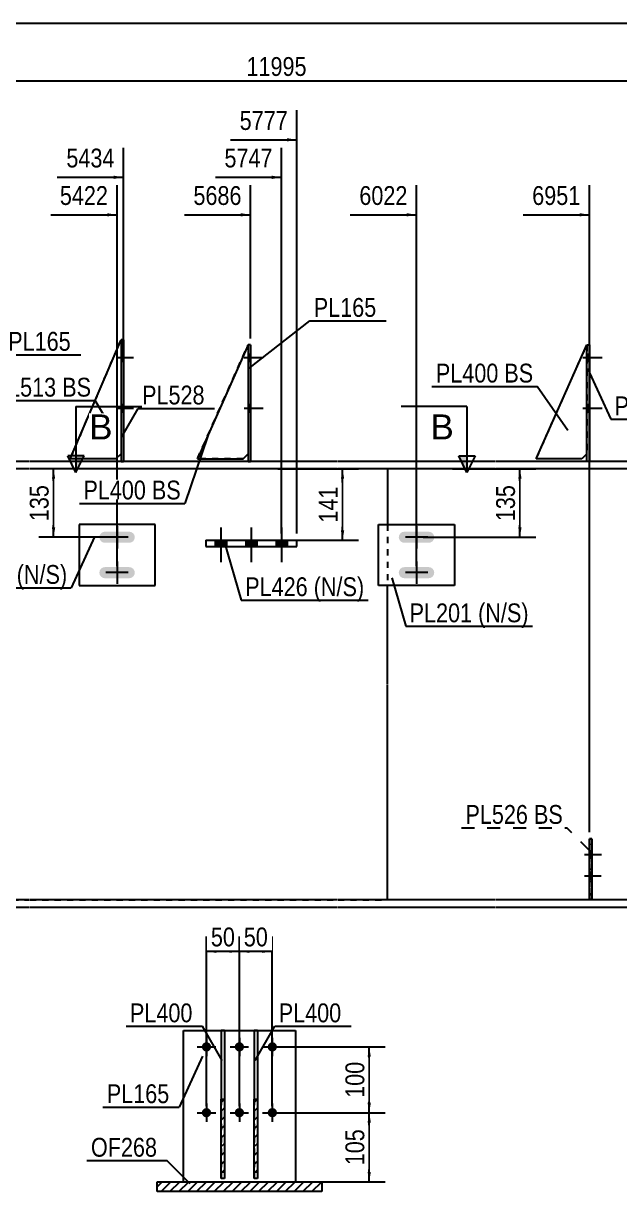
# Model space of a CAD drawing. Header units: millimetres. Extents: x 2 to 405, y 5 to 282.
# Drawn here: x 160.1 to 250.7, y 104.4 to 282 of the extents above; entities that cross this region are included whole.
import ezdxf

# ---------------------------------------------------------------- set-up
doc = ezdxf.new("R2010")
doc.units = ezdxf.units.MM
doc.linetypes.add('DXK_LINE_DOT1', pattern=[1.8814, 0.9407, -0.9407])
doc.linetypes.add('DXK_LINE_DOT2', pattern=[3.9198, 1.9599, -1.9599])
doc.styles.add('Arial', font='ARIAL.TTF', dxfattribs={"height": 0.2})
doc.styles.add('Arial Narrow', font='ARIALN.TTF', dxfattribs={"height": 0.2})

# ---------------------------------------------------------------- blocks, each defined once
blk = doc.blocks.new('Unknown-623473111-1210')
at = {"color": 5, "linetype": 'Continuous'}
blk.add_line((405, 282), (5, 282), dxfattribs=at)
blk = doc.blocks.new('Part-623473111-1512 - 1483')
at = {"color": 2, "linetype": 'Continuous'}
for p, q in [((139.51, 215.43), (120.18, 215.43)), ((120.18, 214.28), (120.18, 215.43)), ((161, 215.43), (139.61, 215.43)), ((207.81, 215.43), (161.1, 215.43)), ((231.76, 215.43), (207.91, 215.43)), ((253.25, 215.43), (231.86, 215.43)), ((274.54, 215.43), (253.35, 215.43)), ((280.8, 215.43), (274.64, 215.43)), ((280.8, 215.43), (280.8, 214.28)), ((139.51, 214.28), (120.18, 214.28)), ((161, 214.28), (139.61, 214.28)), ((207.81, 214.28), (161.1, 214.28)), ((231.76, 214.28), (207.91, 214.28)), ((253.25, 214.28), (231.86, 214.28)), ((274.54, 214.28), (253.35, 214.28)), ((280.8, 214.28), (274.64, 214.28))]:
    blk.add_line(p, q, dxfattribs=at)
blk = doc.blocks.new('Bolt-623473111-6628 - 1483')
at = {"linetype": 'Continuous'}
for points in [[(246.48, 155.15), (246.48, 156.22), (246.1, 156.22), (246.1, 155.15)], [(246.48, 151.91), (246.48, 152.99), (246.1, 152.99), (246.1, 151.91)]]:
    blk.add_hatch(color=3, dxfattribs=at).paths.add_polyline_path(points)
at = {"color": 3, "linetype": 'Continuous'}
for p, q in [((245.37, 155.68), (247.91, 155.68)), ((246.1, 156.22), (246.48, 156.22)), ((246.1, 155.15), (246.48, 155.15)), ((246.1, 152.99), (246.48, 152.99)), ((245.37, 152.45), (247.9, 152.45)), ((246.1, 151.91), (246.48, 151.91))]:
    blk.add_line(p, q, dxfattribs=at)
blk = doc.blocks.new('Bolt-623473111-9208 - 1483')
at = {"linetype": 'Continuous'}
for points in [[(217.39, 204.49), (217.21, 204.22), (217.14, 203.89), (217.21, 203.57), (217.39, 203.29), (217.66, 203.11), (217.99, 203.05), (221.68, 203.05), (222, 203.11), (222.28, 203.29), (222.46, 203.57), (222.53, 203.89), (222.46, 204.22), (222.28, 204.49), (222, 204.67), (221.68, 204.74), (217.99, 204.74), (217.66, 204.67)], [(217.39, 199.11), (217.21, 198.83), (217.14, 198.51), (217.21, 198.18), (217.39, 197.91), (217.66, 197.73), (217.99, 197.66), (221.68, 197.66), (222, 197.73), (222.28, 197.91), (222.46, 198.18), (222.53, 198.51), (222.46, 198.83), (222.28, 199.11), (222, 199.29), (221.68, 199.35), (217.99, 199.35), (217.66, 199.29)]]:
    blk.add_hatch(color=3, dxfattribs=at).paths.add_polyline_path(points)
at = {"color": 3, "linetype": 'Continuous'}
for p, q in [((219.83, 205.58), (219.83, 202.2)), ((221.53, 203.89), (218.14, 203.89)), ((219.83, 200.2), (219.83, 196.82)), ((221.53, 198.51), (218.14, 198.51))]:
    blk.add_line(p, q, dxfattribs=at)
blk = doc.blocks.new('Part-623473111-1556 - 1483')
at = {"color": 7, "linetype": 'DXK_LINE_DOT1'}
for p, q in [((68.85, 214.28), (51.16, 214.28)), ((51.16, 214.28), (51.16, 181.59)), ((90.14, 214.28), (68.95, 214.28)), ((111.62, 214.28), (90.24, 214.28)), ((139.51, 214.28), (111.72, 214.28)), ((161, 214.28), (139.61, 214.28)), ((207.81, 214.28), (161.1, 214.28)), ((215.45, 214.28), (207.91, 214.28)), ((215.45, 205.82), (215.45, 196.58)), ((51.16, 181.49), (51.16, 148.79)), ((51.16, 148.79), (68.85, 148.79)), ((68.95, 148.79), (90.14, 148.79)), ((90.24, 148.79), (111.62, 148.79)), ((111.72, 148.79), (139.51, 148.79)), ((139.61, 148.79), (161, 148.79)), ((161.1, 148.79), (207.81, 148.79)), ((207.91, 148.79), (215.45, 148.79))]:
    blk.add_line(p, q, dxfattribs=at)
at = {"color": 2, "linetype": 'Continuous'}
for p, q in [((215.45, 214.28), (215.45, 205.82)), ((215.45, 181.59), (215.45, 196.58)), ((215.45, 148.79), (215.45, 181.49))]:
    blk.add_line(p, q, dxfattribs=at)
blk = doc.blocks.new('Bolt-623473111-1613 - 1483')
at = {"linetype": 'Continuous'}
for points in [[(194.64, 230.66), (194.64, 231.74), (194.26, 231.74), (194.26, 230.66)], [(194.64, 230.66), (194.64, 231.74), (194.26, 231.74), (194.26, 230.66)], [(194.64, 230.66), (194.64, 231.74), (194.26, 231.74), (194.26, 230.66)], [(194.64, 222.97), (194.64, 224.05), (194.26, 224.05), (194.25, 222.97)], [(194.64, 222.97), (194.64, 224.05), (194.26, 224.05), (194.25, 222.97)], [(194.64, 222.97), (194.64, 224.05), (194.26, 224.05), (194.25, 222.97)]]:
    blk.add_hatch(color=3, dxfattribs=at).paths.add_polyline_path(points)
at = {"color": 3, "linetype": 'Continuous'}
for p, q in [((193.64, 231.2), (196.56, 231.2)), ((193.64, 231.2), (196.56, 231.2)), ((193.64, 231.2), (196.56, 231.2)), ((194.26, 231.74), (194.64, 231.74)), ((194.26, 231.74), (194.64, 231.74)), ((194.26, 231.74), (194.64, 231.74)), ((194.26, 230.66), (194.64, 230.66)), ((194.26, 230.66), (194.64, 230.66)), ((194.26, 230.66), (194.64, 230.66)), ((194.26, 224.05), (194.64, 224.05)), ((194.26, 224.05), (194.64, 224.05)), ((194.26, 224.05), (194.64, 224.05)), ((193.64, 223.51), (196.56, 223.51)), ((193.64, 223.51), (196.56, 223.51)), ((193.64, 223.51), (196.56, 223.51)), ((194.25, 222.97), (194.64, 222.97)), ((194.25, 222.97), (194.64, 222.97)), ((194.25, 222.97), (194.64, 222.97))]:
    blk.add_line(p, q, dxfattribs=at)
blk = doc.blocks.new('Bolt-623473111-1622 - 1483')
at = {"linetype": 'Continuous'}
for points in [[(246.09, 230.66), (246.09, 231.74), (245.71, 231.74), (245.71, 230.66)], [(246.09, 230.66), (246.09, 231.74), (245.71, 231.74), (245.71, 230.66)], [(246.09, 230.66), (246.09, 231.74), (245.71, 231.74), (245.71, 230.66)], [(246.09, 222.97), (246.09, 224.05), (245.71, 224.05), (245.71, 222.97)], [(246.09, 222.97), (246.09, 224.05), (245.71, 224.05), (245.71, 222.97)], [(246.09, 222.97), (246.09, 224.05), (245.71, 224.05), (245.71, 222.97)]]:
    blk.add_hatch(color=3, dxfattribs=at).paths.add_polyline_path(points)
at = {"color": 3, "linetype": 'Continuous'}
for p, q in [((245.09, 231.2), (248.01, 231.2)), ((245.09, 231.2), (248.01, 231.2)), ((245.09, 231.2), (248.01, 231.2)), ((245.71, 231.74), (246.09, 231.74)), ((245.71, 231.74), (246.09, 231.74)), ((245.71, 231.74), (246.09, 231.74)), ((245.71, 230.66), (246.09, 230.66)), ((245.71, 230.66), (246.09, 230.66)), ((245.71, 230.66), (246.09, 230.66)), ((245.71, 224.05), (246.09, 224.05)), ((245.71, 224.05), (246.09, 224.05)), ((245.71, 224.05), (246.09, 224.05)), ((245.09, 223.51), (248.01, 223.51)), ((245.09, 223.51), (248.01, 223.51)), ((245.09, 223.51), (248.01, 223.51)), ((245.71, 222.97), (246.09, 222.97)), ((245.71, 222.97), (246.09, 222.97)), ((245.71, 222.97), (246.09, 222.97))]:
    blk.add_line(p, q, dxfattribs=at)
blk = doc.blocks.new('Part-623473111-1763 - 1483')
at = {"color": 2, "linetype": 'Continuous'}
for p, q in [((246.1, 148.83), (246.1, 158.06)), ((246.1, 158.06), (246.48, 158.06)), ((246.48, 158.06), (246.48, 148.83)), ((246.48, 148.83), (246.1, 148.83))]:
    blk.add_line(p, q, dxfattribs=at)
at = {"color": 7, "linetype": 'DXK_LINE_DOT1'}
blk.add_line((246.1, 149.6), (246.48, 149.6), dxfattribs=at)
blk = doc.blocks.new('Part-623473111-1635 - 1483')
at = {"color": 2, "linetype": 'Continuous'}
for p, q in [((215.45, 214.28), (215.45, 205.82)), ((215.45, 181.59), (215.45, 196.58)), ((215.45, 148.79), (215.45, 181.49))]:
    blk.add_line(p, q, dxfattribs=at)
at = {"color": 7, "linetype": 'DXK_LINE_DOT1'}
for p, q in [((231.76, 214.28), (215.45, 214.28)), ((215.45, 214.28), (215.45, 205.82)), ((253.25, 214.28), (231.86, 214.28)), ((274.54, 214.28), (253.35, 214.28)), ((286.95, 214.28), (274.64, 214.28)), ((308.45, 214.28), (287.05, 214.28)), ((329.74, 214.28), (308.55, 214.28)), ((345.99, 214.28), (329.84, 214.28)), ((345.99, 214.28), (345.99, 181.59)), ((345.99, 181.49), (345.99, 148.79)), ((231.76, 148.79), (215.45, 148.79)), ((253.25, 148.79), (231.86, 148.79)), ((274.54, 148.79), (253.35, 148.79)), ((286.95, 148.79), (274.64, 148.79)), ((308.45, 148.79), (287.05, 148.79)), ((329.74, 148.79), (308.55, 148.79)), ((345.99, 148.79), (329.84, 148.79))]:
    blk.add_line(p, q, dxfattribs=at)
blk = doc.blocks.new('Part-623473111-1711 - 1483')
at = {"color": 2, "linetype": 'Continuous'}
for p, q in [((194.26, 233.12), (194.25, 215.43)), ((194.64, 233.12), (194.26, 233.12)), ((194.64, 233.12), (194.64, 215.43))]:
    blk.add_line(p, q, dxfattribs=at)
at = {"color": 7, "linetype": 'DXK_LINE_DOT1'}
blk.add_line((194.25, 215.43), (194.64, 215.43), dxfattribs=at)
blk = doc.blocks.new('Part-623473111-1768 - 1483')
at = {"color": 2, "linetype": 'Continuous'}
for p, q in [((238.01, 215.82), (245.71, 233.12)), ((244.93, 215.82), (238.01, 215.82)), ((245.7, 216.59), (244.93, 215.82))]:
    blk.add_line(p, q, dxfattribs=at)
at = {"color": 7, "linetype": 'DXK_LINE_DOT1'}
blk.add_line((245.71, 233.12), (245.7, 216.59), dxfattribs=at)
blk = doc.blocks.new('Part-623473111-1773 - 1483')
at = {"color": 2, "linetype": 'Continuous'}
for p, q in [((245.7, 215.43), (245.71, 233.12)), ((245.71, 233.12), (246.09, 233.12)), ((246.09, 233.12), (246.09, 215.43))]:
    blk.add_line(p, q, dxfattribs=at)
at = {"color": 7, "linetype": 'DXK_LINE_DOT1'}
blk.add_line((246.09, 215.43), (245.7, 215.43), dxfattribs=at)
blk = doc.blocks.new('Part-623473111-9205 - 1483')
at = {"color": 2, "linetype": 'Continuous'}
for p, q in [((167.25, 215.82), (174.95, 233.89)), ((174.18, 215.82), (167.25, 215.82)), ((174.95, 216.59), (174.18, 215.82))]:
    blk.add_line(p, q, dxfattribs=at)
blk = doc.blocks.new('Part-623473111-9203 - 1483')
at = {"color": 2, "linetype": 'Continuous'}
for p, q in [((175.33, 233.89), (174.95, 233.89)), ((174.95, 233.89), (174.95, 215.43)), ((175.33, 233.89), (175.33, 215.43))]:
    blk.add_line(p, q, dxfattribs=at)
at = {"color": 7, "linetype": 'DXK_LINE_DOT1'}
blk.add_line((174.95, 215.43), (175.33, 215.43), dxfattribs=at)
blk = doc.blocks.new('Part-623473111-1966 - 1483')
at = {"color": 2, "linetype": 'Continuous'}
for p, q in [((139.51, 148.79), (117.87, 148.79)), ((117.87, 148.79), (117.87, 147.64)), ((139.51, 147.64), (117.87, 147.64)), ((161, 148.79), (139.61, 148.79)), ((161, 147.64), (139.61, 147.64)), ((207.81, 148.79), (161.1, 148.79)), ((207.81, 147.64), (161.1, 147.64)), ((231.76, 148.79), (207.91, 148.79)), ((231.76, 147.64), (207.91, 147.64)), ((253.25, 148.79), (231.86, 148.79)), ((253.25, 147.64), (231.86, 147.64)), ((274.54, 148.79), (253.35, 148.79)), ((274.54, 147.64), (253.35, 147.64)), ((280.8, 148.79), (274.64, 148.79)), ((280.8, 147.64), (274.64, 147.64)), ((280.8, 148.79), (280.8, 147.64))]:
    blk.add_line(p, q, dxfattribs=at)
blk = doc.blocks.new('Part-623473111-6604 - 1483')
at = {"color": 7, "linetype": 'DXK_LINE_DOT1'}
for p, q in [((246.1, 158.06), (246.1, 148.83)), ((246.48, 158.06), (246.1, 158.06)), ((246.48, 148.83), (246.48, 158.06)), ((246.1, 148.83), (246.48, 148.83))]:
    blk.add_line(p, q, dxfattribs=at)
blk = doc.blocks.new('Part-623473111-6607 - 1483')
at = {"color": 2, "linetype": 'Continuous'}
for p, q in [((194.26, 233.12), (186.56, 215.82)), ((186.56, 215.82), (193.48, 215.82)), ((193.48, 215.82), (194.25, 216.59))]:
    blk.add_line(p, q, dxfattribs=at)
at = {"color": 7, "linetype": 'DXK_LINE_DOT1'}
blk.add_line((194.26, 233.12), (194.25, 216.59), dxfattribs=at)
blk = doc.blocks.new('Part-623473111-6615 - 1483')
at = {"color": 7, "linetype": 'DXK_LINE_DOT1'}
for p, q in [((238.01, 215.82), (245.71, 233.12)), ((244.93, 215.82), (238.01, 215.82)), ((245.7, 216.59), (244.93, 215.82))]:
    blk.add_line(p, q, dxfattribs=at)
blk = doc.blocks.new('Part-623473111-6619 - 1483')
at = {"color": 7, "linetype": 'DXK_LINE_DOT1'}
for p, q in [((186.56, 215.82), (194.26, 233.12)), ((193.48, 215.82), (186.56, 215.82)), ((194.25, 216.59), (193.48, 215.82))]:
    blk.add_line(p, q, dxfattribs=at)
blk = doc.blocks.new('Bolt-623473111-6637 - 1483')
at = {"color": 3, "linetype": 'DXK_LINE_DOT2'}
for p, q in [((245.37, 155.68), (247.91, 155.68)), ((246.1, 156.22), (246.48, 156.22)), ((246.1, 155.15), (246.48, 155.15)), ((246.1, 152.99), (246.48, 152.99)), ((245.37, 152.45), (247.9, 152.45)), ((246.1, 151.91), (246.48, 151.91))]:
    blk.add_line(p, q, dxfattribs=at)
blk = doc.blocks.new('Bolt-623473111-9206 - 1483')
at = {"linetype": 'Continuous'}
for points in [[(171.91, 204.49), (171.72, 204.22), (171.66, 203.89), (171.72, 203.57), (171.91, 203.29), (172.18, 203.11), (172.5, 203.05), (176.2, 203.05), (176.52, 203.11), (176.79, 203.29), (176.98, 203.57), (177.04, 203.89), (176.98, 204.22), (176.79, 204.49), (176.52, 204.67), (176.2, 204.74), (172.5, 204.74), (172.18, 204.67)], [(171.91, 199.11), (171.72, 198.83), (171.66, 198.51), (171.72, 198.18), (171.91, 197.91), (172.18, 197.73), (172.5, 197.66), (176.2, 197.66), (176.52, 197.73), (176.79, 197.91), (176.98, 198.18), (177.04, 198.51), (176.98, 198.83), (176.79, 199.11), (176.52, 199.29), (176.2, 199.35), (172.5, 199.35), (172.18, 199.29)]]:
    blk.add_hatch(color=3, dxfattribs=at).paths.add_polyline_path(points)
at = {"color": 3, "linetype": 'Continuous'}
for p, q in [((174.35, 205.58), (174.35, 202.2)), ((176.04, 203.89), (172.66, 203.89)), ((174.35, 200.2), (174.35, 196.82)), ((176.04, 198.51), (172.66, 198.51))]:
    blk.add_line(p, q, dxfattribs=at)
blk = doc.blocks.new('Part-623473111-9200 - 1483')
at = {"color": 2, "linetype": 'Continuous'}
for p, q in [((180.12, 205.82), (168.58, 205.82)), ((168.58, 205.82), (168.58, 196.58)), ((180.12, 196.58), (180.12, 205.82)), ((168.58, 196.58), (180.12, 196.58))]:
    blk.add_line(p, q, dxfattribs=at)
blk = doc.blocks.new('Part-623473111-9201 - 1483')
at = {"color": 2, "linetype": 'Continuous'}
for p, q in [((214.07, 196.58), (214.07, 205.82)), ((214.07, 205.82), (225.6, 205.82)), ((225.6, 205.82), (225.6, 196.58)), ((225.6, 196.58), (214.07, 196.58))]:
    blk.add_line(p, q, dxfattribs=at)
blk = doc.blocks.new('Part-623473111-9202 - 1483')
at = {"color": 2, "linetype": 'Continuous'}
for p, q in [((187.81, 203.44), (201.66, 203.44)), ((187.81, 203.44), (187.81, 202.51)), ((187.81, 202.51), (201.66, 202.51)), ((201.66, 202.51), (201.66, 203.44))]:
    blk.add_line(p, q, dxfattribs=at)
blk = doc.blocks.new('Part-623473111-9204 - 1483')
at = {"color": 7, "linetype": 'DXK_LINE_DOT1'}
for p, q in [((167.25, 215.82), (174.95, 233.89)), ((174.95, 233.89), (174.95, 216.59)), ((174.18, 215.82), (167.25, 215.82)), ((174.95, 216.59), (174.18, 215.82))]:
    blk.add_line(p, q, dxfattribs=at)
blk = doc.blocks.new('Bolt-623473111-9209 - 1483')
at = {"linetype": 'Continuous'}
for points in [[(190.97, 203.44), (189.27, 203.44), (189.27, 202.51), (190.97, 202.51)], [(195.58, 203.44), (193.89, 203.44), (193.89, 202.51), (195.58, 202.51)], [(200.2, 203.44), (198.5, 203.44), (198.5, 202.51), (200.2, 202.51)]]:
    blk.add_hatch(color=3, dxfattribs=at).paths.add_polyline_path(points)
at = {"color": 3, "linetype": 'Continuous'}
for p, q in [((190.12, 205.36), (190.12, 200.13)), ((194.73, 205.36), (194.73, 200.13)), ((199.35, 205.36), (199.35, 200.13)), ((189.27, 203.44), (189.27, 202.51)), ((190.97, 203.44), (190.97, 202.51)), ((193.89, 203.44), (193.89, 202.51)), ((195.58, 203.44), (195.58, 202.51)), ((198.5, 203.44), (198.5, 202.51)), ((200.2, 203.44), (200.2, 202.51))]:
    blk.add_line(p, q, dxfattribs=at)
blk = doc.blocks.new('Bolt-623473111-9210 - 1483')
at = {"linetype": 'Continuous'}
for points in [[(175.33, 230.66), (175.33, 231.74), (174.95, 231.74), (174.95, 230.66)], [(175.33, 230.66), (175.33, 231.74), (174.95, 231.74), (174.95, 230.66)], [(175.33, 230.66), (175.33, 231.74), (174.95, 231.74), (174.95, 230.66)], [(175.33, 222.97), (175.33, 224.05), (174.95, 224.05), (174.95, 222.97)], [(175.33, 222.97), (175.33, 224.05), (174.95, 224.05), (174.95, 222.97)], [(175.33, 222.97), (175.33, 224.05), (174.95, 224.05), (174.95, 222.97)]]:
    blk.add_hatch(color=3, dxfattribs=at).paths.add_polyline_path(points)
at = {"color": 3, "linetype": 'Continuous'}
for p, q in [((174.33, 231.2), (176.87, 231.2)), ((174.33, 231.2), (176.87, 231.2)), ((174.33, 231.2), (176.87, 231.2)), ((174.95, 231.74), (175.33, 231.74)), ((174.95, 231.74), (175.33, 231.74)), ((174.95, 231.74), (175.33, 231.74)), ((174.95, 230.66), (175.33, 230.66)), ((174.95, 230.66), (175.33, 230.66)), ((174.95, 230.66), (175.33, 230.66)), ((174.95, 224.05), (175.33, 224.05)), ((174.95, 224.05), (175.33, 224.05)), ((174.95, 224.05), (175.33, 224.05)), ((174.33, 223.51), (176.87, 223.51)), ((174.33, 223.51), (176.87, 223.51)), ((174.33, 223.51), (176.87, 223.51)), ((174.95, 222.97), (175.33, 222.97)), ((174.95, 222.97), (175.33, 222.97)), ((174.95, 222.97), (175.33, 222.97))]:
    blk.add_line(p, q, dxfattribs=at)
blk = doc.blocks.new('Bolt-623473111-1369 - 1231')
at = {"linetype": 'Continuous'}
for points in [[(188.63, 126.43), (188.62, 126.29), (188.57, 126.15), (188.5, 126.02), (188.4, 125.91), (188.28, 125.82), (188.15, 125.76), (188, 125.73), (187.86, 125.73), (187.72, 125.76), (187.58, 125.82), (187.46, 125.91), (187.37, 126.02), (187.29, 126.15), (187.25, 126.29), (187.23, 126.43), (187.25, 126.58), (187.29, 126.72), (187.37, 126.84), (187.46, 126.95), (187.58, 127.04), (187.72, 127.1), (187.86, 127.13), (188, 127.13), (188.15, 127.1), (188.28, 127.04), (188.4, 126.95), (188.5, 126.84), (188.57, 126.72), (188.62, 126.58)], [(193.63, 126.43), (193.62, 126.29), (193.57, 126.15), (193.5, 126.02), (193.4, 125.91), (193.28, 125.82), (193.15, 125.76), (193, 125.73), (192.86, 125.73), (192.72, 125.76), (192.58, 125.82), (192.46, 125.91), (192.37, 126.02), (192.29, 126.15), (192.25, 126.29), (192.23, 126.43), (192.25, 126.58), (192.29, 126.72), (192.37, 126.84), (192.46, 126.95), (192.58, 127.04), (192.72, 127.1), (192.86, 127.13), (193, 127.13), (193.15, 127.1), (193.28, 127.04), (193.4, 126.95), (193.5, 126.84), (193.57, 126.72), (193.62, 126.58)], [(198.63, 126.43), (198.62, 126.29), (198.57, 126.15), (198.5, 126.02), (198.4, 125.91), (198.28, 125.82), (198.15, 125.76), (198, 125.73), (197.86, 125.73), (197.72, 125.76), (197.58, 125.82), (197.46, 125.91), (197.37, 126.02), (197.29, 126.15), (197.25, 126.29), (197.23, 126.43), (197.25, 126.58), (197.29, 126.72), (197.37, 126.84), (197.46, 126.95), (197.58, 127.04), (197.72, 127.1), (197.86, 127.13), (198, 127.13), (198.15, 127.1), (198.28, 127.04), (198.4, 126.95), (198.5, 126.84), (198.57, 126.72), (198.62, 126.58)], [(188.63, 116.43), (188.62, 116.29), (188.57, 116.15), (188.5, 116.02), (188.4, 115.91), (188.28, 115.82), (188.15, 115.76), (188, 115.73), (187.86, 115.73), (187.72, 115.76), (187.58, 115.82), (187.46, 115.91), (187.37, 116.02), (187.29, 116.15), (187.25, 116.29), (187.23, 116.43), (187.25, 116.58), (187.29, 116.72), (187.37, 116.84), (187.46, 116.95), (187.58, 117.04), (187.72, 117.1), (187.86, 117.13), (188, 117.13), (188.15, 117.1), (188.28, 117.04), (188.4, 116.95), (188.5, 116.84), (188.57, 116.72), (188.62, 116.58)], [(193.63, 116.43), (193.62, 116.29), (193.57, 116.15), (193.5, 116.02), (193.4, 115.91), (193.28, 115.82), (193.15, 115.76), (193, 115.73), (192.86, 115.73), (192.72, 115.76), (192.58, 115.82), (192.46, 115.91), (192.37, 116.02), (192.29, 116.15), (192.25, 116.29), (192.23, 116.43), (192.25, 116.58), (192.29, 116.72), (192.37, 116.84), (192.46, 116.95), (192.58, 117.04), (192.72, 117.1), (192.86, 117.13), (193, 117.13), (193.15, 117.1), (193.28, 117.04), (193.4, 116.95), (193.5, 116.84), (193.57, 116.72), (193.62, 116.58)], [(198.63, 116.43), (198.62, 116.29), (198.57, 116.15), (198.5, 116.02), (198.4, 115.91), (198.28, 115.82), (198.15, 115.76), (198, 115.73), (197.86, 115.73), (197.72, 115.76), (197.58, 115.82), (197.46, 115.91), (197.37, 116.02), (197.29, 116.15), (197.25, 116.29), (197.23, 116.43), (197.25, 116.58), (197.29, 116.72), (197.37, 116.84), (197.46, 116.95), (197.58, 117.04), (197.72, 117.1), (197.86, 117.13), (198, 117.13), (198.15, 117.1), (198.28, 117.04), (198.4, 116.95), (198.5, 116.84), (198.57, 116.72), (198.62, 116.58)]]:
    blk.add_hatch(color=3, dxfattribs=at).paths.add_polyline_path(points)
at = {"color": 3, "linetype": 'Continuous'}
for p, q in [((186.53, 126.43), (189.33, 126.43)), ((187.93, 127.83), (187.93, 125.03)), ((191.53, 126.43), (194.33, 126.43)), ((192.93, 127.83), (192.93, 125.03)), ((196.53, 126.43), (199.33, 126.43)), ((197.93, 127.83), (197.93, 125.03)), ((187.93, 117.83), (187.93, 115.03)), ((192.93, 117.83), (192.93, 115.03)), ((197.93, 117.83), (197.93, 115.03)), ((186.53, 116.43), (189.33, 116.43)), ((191.53, 116.43), (194.33, 116.43)), ((196.53, 116.43), (199.33, 116.43))]:
    blk.add_line(p, q, dxfattribs=at)
blk = doc.blocks.new('Part-623473111-1258 - 1231')
at = {"linetype": 'Continuous'}
h = blk.add_hatch(dxfattribs=at)
h.set_pattern_fill('', scale=0.3, style=0, pattern_type=0)
h.set_pattern_definition([(45, (205.4315, 105.9293), (-0.67352, 0.67352), [])])
h.paths.add_polyline_path([(205.43, 104.43), (205.43, 105.93), (180.43, 105.93), (180.43, 104.43)])
at = {"color": 2, "linetype": 'Continuous'}
for p, q in [((180.43, 104.43), (180.43, 105.93)), ((180.43, 105.93), (205.43, 105.93)), ((205.43, 105.93), (205.43, 104.43)), ((205.43, 104.43), (180.43, 104.43))]:
    blk.add_line(p, q, dxfattribs=at)
blk = doc.blocks.new('Part-623473111-1333 - 1231')
at = {"linetype": 'Continuous'}
h = blk.add_hatch(dxfattribs=at)
h.set_pattern_fill('', scale=0.3, style=0, pattern_type=0)
h.set_pattern_definition([(45, (195.6815, 118.5012), (-0.67352, 0.67352), [])])
h.paths.add_polyline_path([(195.68, 106.43), (195.68, 118.5), (195.18, 118.5), (195.18, 106.43)])
at = {"color": 2, "linetype": 'Continuous'}
for p, q in [((195.68, 128.93), (195.18, 128.93)), ((195.18, 128.93), (195.18, 118.5)), ((195.68, 128.93), (195.68, 118.5)), ((195.18, 106.43), (195.18, 118.5)), ((195.18, 118.5), (195.68, 118.5)), ((195.68, 118.5), (195.68, 106.43)), ((195.18, 106.43), (195.18, 106.43)), ((195.68, 106.43), (195.18, 106.43)), ((195.68, 106.43), (195.68, 106.43))]:
    blk.add_line(p, q, dxfattribs=at)
at = {"color": 7, "linetype": 'DXK_LINE_DOT1'}
for p, q in [((195.18, 118.5), (195.18, 106.43)), ((195.68, 118.5), (195.68, 106.43)), ((195.18, 107.43), (195.68, 107.43)), ((195.68, 106.43), (195.18, 106.43))]:
    blk.add_line(p, q, dxfattribs=at)
blk = doc.blocks.new('Part-623473111-1331 - 1231')
at = {"color": 2, "linetype": 'Continuous'}
for p, q in [((184.43, 105.93), (184.43, 128.93)), ((184.43, 128.93), (201.43, 128.93)), ((201.43, 128.93), (201.43, 105.93))]:
    blk.add_line(p, q, dxfattribs=at)
at = {"color": 7, "linetype": 'DXK_LINE_DOT1'}
for p, q in [((184.43, 128.93), (201.43, 128.93)), ((184.43, 105.93), (184.43, 105.93)), ((184.43, 105.93), (184.43, 105.93)), ((184.43, 105.93), (201.43, 105.93)), ((201.43, 105.93), (201.43, 105.93)), ((201.43, 105.93), (201.43, 105.93))]:
    blk.add_line(p, q, dxfattribs=at)
blk = doc.blocks.new('Part-623473111-6743 - 1231')
at = {"linetype": 'Continuous'}
h = blk.add_hatch(dxfattribs=at)
h.set_pattern_fill('', scale=0.3, style=0, pattern_type=0)
h.set_pattern_definition([(45, (190.6815, 118.5012), (-0.67352, 0.67352), [])])
h.paths.add_polyline_path([(190.68, 106.43), (190.68, 118.5), (190.18, 118.5), (190.18, 106.43)])
at = {"color": 2, "linetype": 'Continuous'}
for p, q in [((190.68, 128.93), (190.18, 128.93)), ((190.18, 128.93), (190.18, 118.5)), ((190.68, 128.93), (190.68, 118.5)), ((190.18, 106.43), (190.18, 118.5)), ((190.18, 118.5), (190.68, 118.5)), ((190.68, 118.5), (190.68, 106.43)), ((190.18, 106.43), (190.18, 106.43)), ((190.68, 106.43), (190.18, 106.43)), ((190.68, 106.43), (190.68, 106.43))]:
    blk.add_line(p, q, dxfattribs=at)
at = {"color": 7, "linetype": 'DXK_LINE_DOT1'}
for p, q in [((190.18, 118.5), (190.18, 106.43)), ((190.68, 118.5), (190.68, 106.43)), ((190.18, 107.43), (190.68, 107.43)), ((190.68, 106.43), (190.18, 106.43))]:
    blk.add_line(p, q, dxfattribs=at)
blk = doc.blocks.new('StraightDimension-623473111-12011 - 1483')
at = {"linetype": 'Continuous'}
for points in [[(164.45, 212.78), (164.7, 214.28), (164.95, 212.78)], [(164.95, 205.39), (164.7, 203.89), (164.45, 205.39)]]:
    blk.add_hatch(color=7, dxfattribs=at).paths.add_polyline_path(points)
at = {"color": 7, "linetype": 'Continuous'}
for p, q in [((167.97, 214.28), (162.45, 214.28)), ((164.7, 203.89), (164.7, 214.28)), ((173.35, 203.89), (162.45, 203.89))]:
    blk.add_line(p, q, dxfattribs=at)
at = {"color": 0}
blk.add_wipeout([(164.55, 212.43), (160.35, 212.43), (160.35, 205.74), (164.55, 205.74)], dxfattribs=at)
at = {"color": 3, "style": 'Arial Narrow'}
blk.add_text('135', height=2.863, rotation=90.0002, dxfattribs=at).set_placement((163.95, 206.34))
blk = doc.blocks.new('StraightDimension-623473111-11874 - 1483')
at = {"linetype": 'Continuous'}
blk.add_hatch(color=7, dxfattribs=at).paths.add_polyline_path([(218.33, 253.15), (219.83, 252.9), (218.33, 252.65)])
at = {"color": 7, "linetype": 'Continuous'}
for p, q in [((219.83, 199.51), (219.83, 257.4)), ((209.77, 252.9), (219.83, 252.9))]:
    blk.add_line(p, q, dxfattribs=at)
at = {"color": 0}
blk.add_wipeout([(219.06, 253.8), (219.06, 258), (210.55, 258), (210.55, 253.8)], dxfattribs=at)
at = {"color": 3, "style": 'Arial Narrow'}
blk.add_text('6022', height=2.863, dxfattribs=at).set_placement((211.15, 254.4))
blk = doc.blocks.new('StraightDimension-623473111-11878 - 1483')
at = {"linetype": 'Continuous'}
blk.add_hatch(color=7, dxfattribs=at).paths.add_polyline_path([(173.83, 258.85), (175.33, 258.6), (173.83, 258.35)])
at = {"color": 7, "linetype": 'Continuous'}
for p, q in [((175.33, 231.01), (175.33, 263.1)), ((165.27, 258.6), (175.33, 258.6))]:
    blk.add_line(p, q, dxfattribs=at)
at = {"color": 0}
blk.add_wipeout([(174.56, 259.5), (174.56, 263.7), (166.05, 263.7), (166.05, 259.5)], dxfattribs=at)
at = {"color": 3, "style": 'Arial Narrow'}
blk.add_text('5434', height=2.863, dxfattribs=at).set_placement((166.65, 260.1))
blk = doc.blocks.new('StraightDimension-623473111-2225 - 1483')
at = {"color": 7, "linetype": 'Continuous'}
blk.add_line((49.62, 273.26), (347.53, 273.26), dxfattribs=at)
at = {"color": 0}
blk.add_wipeout([(203.75, 273.41), (203.75, 277.61), (193.41, 277.61), (193.41, 273.41)], dxfattribs=at)
at = {"color": 3, "style": 'Arial Narrow'}
blk.add_text('11995', height=2.863, dxfattribs=at).set_placement((194.01, 274.01))
blk = doc.blocks.new('StraightDimension-623473111-11875 - 1483')
at = {"linetype": 'Continuous'}
blk.add_hatch(color=7, dxfattribs=at).paths.add_polyline_path([(200.16, 264.55), (201.66, 264.3), (200.16, 264.05)])
at = {"color": 7, "linetype": 'Continuous'}
for p, q in [((201.66, 204.44), (201.66, 268.8)), ((191.59, 264.3), (201.66, 264.3))]:
    blk.add_line(p, q, dxfattribs=at)
at = {"color": 0}
blk.add_wipeout([(200.88, 265.2), (200.88, 269.4), (192.37, 269.4), (192.37, 265.2)], dxfattribs=at)
at = {"color": 3, "style": 'Arial Narrow'}
blk.add_text('5777', height=2.863, dxfattribs=at).set_placement((192.97, 265.8))
blk = doc.blocks.new('StraightDimension-623473111-11873 - 1483')
at = {"linetype": 'Continuous'}
blk.add_hatch(color=7, dxfattribs=at).paths.add_polyline_path([(244.6, 253.15), (246.1, 252.9), (244.6, 252.65)])
at = {"color": 7, "linetype": 'Continuous'}
for p, q in [((246.1, 159.06), (246.1, 257.4)), ((236.04, 252.9), (246.1, 252.9))]:
    blk.add_line(p, q, dxfattribs=at)
at = {"color": 0}
blk.add_wipeout([(245.32, 253.8), (245.32, 258), (236.81, 258), (236.81, 253.8)], dxfattribs=at)
at = {"color": 3, "style": 'Arial Narrow'}
blk.add_text('6951', height=2.863, dxfattribs=at).set_placement((237.41, 254.4))
blk = doc.blocks.new('StraightDimension-623473111-11876 - 1483')
at = {"linetype": 'Continuous'}
blk.add_hatch(color=7, dxfattribs=at).paths.add_polyline_path([(197.85, 258.85), (199.35, 258.6), (197.85, 258.35)])
at = {"color": 7, "linetype": 'Continuous'}
for p, q in [((199.35, 204.44), (199.35, 263.1)), ((189.29, 258.6), (199.35, 258.6))]:
    blk.add_line(p, q, dxfattribs=at)
at = {"color": 0}
blk.add_wipeout([(198.57, 259.5), (198.57, 263.7), (190.06, 263.7), (190.06, 259.5)], dxfattribs=at)
at = {"color": 3, "style": 'Arial Narrow'}
blk.add_text('5747', height=2.863, dxfattribs=at).set_placement((190.66, 260.1))
blk = doc.blocks.new('StraightDimension-623473111-11877 - 1483')
at = {"linetype": 'Continuous'}
blk.add_hatch(color=7, dxfattribs=at).paths.add_polyline_path([(193.14, 253.15), (194.64, 252.9), (193.14, 252.65)])
at = {"color": 7, "linetype": 'Continuous'}
for p, q in [((194.64, 234.12), (194.64, 257.4)), ((184.58, 252.9), (194.64, 252.9))]:
    blk.add_line(p, q, dxfattribs=at)
at = {"color": 0}
blk.add_wipeout([(193.87, 253.8), (193.87, 258), (185.35, 258), (185.35, 253.8)], dxfattribs=at)
at = {"color": 3, "style": 'Arial Narrow'}
blk.add_text('5686', height=2.863, dxfattribs=at).set_placement((185.95, 254.4))
blk = doc.blocks.new('StraightDimension-623473111-11879 - 1483')
at = {"linetype": 'Continuous'}
blk.add_hatch(color=7, dxfattribs=at).paths.add_polyline_path([(172.85, 253.15), (174.35, 252.9), (172.85, 252.65)])
at = {"color": 7, "linetype": 'Continuous'}
for p, q in [((174.35, 199.51), (174.35, 257.4)), ((164.29, 252.9), (174.35, 252.9))]:
    blk.add_line(p, q, dxfattribs=at)
at = {"color": 0}
blk.add_wipeout([(173.58, 253.8), (173.58, 258), (165.06, 258), (165.06, 253.8)], dxfattribs=at)
at = {"color": 3, "style": 'Arial Narrow'}
blk.add_text('5422', height=2.863, dxfattribs=at).set_placement((165.66, 254.4))
blk = doc.blocks.new('StraightDimension-623473111-12029 - 1483')
at = {"linetype": 'Continuous'}
for points in [[(235.29, 212.78), (235.54, 214.28), (235.79, 212.78)], [(235.79, 205.39), (235.54, 203.89), (235.29, 205.39)]]:
    blk.add_hatch(color=7, dxfattribs=at).paths.add_polyline_path(points)
at = {"color": 7, "linetype": 'Continuous'}
for p, q in [((225.32, 214.28), (237.94, 214.28)), ((235.54, 203.89), (235.54, 214.28)), ((220.83, 203.89), (237.94, 203.89))]:
    blk.add_line(p, q, dxfattribs=at)
at = {"color": 0}
blk.add_wipeout([(235.39, 212.43), (231.19, 212.43), (231.19, 205.74), (235.39, 205.74)], dxfattribs=at)
at = {"color": 3, "style": 'Arial Narrow'}
blk.add_text('135', height=2.863, rotation=90.0002, dxfattribs=at).set_placement((234.79, 206.34))
blk = doc.blocks.new('StraightDimension-623473111-12043 - 1483')
at = {"linetype": 'Continuous'}
for points in [[(208.35, 212.78), (208.6, 214.28), (208.85, 212.78)], [(208.85, 204.94), (208.6, 203.44), (208.35, 204.94)]]:
    blk.add_hatch(color=7, dxfattribs=at).paths.add_polyline_path(points)
at = {"color": 7, "linetype": 'Continuous'}
for p, q in [((198.75, 214.28), (211, 214.28)), ((208.6, 203.44), (208.6, 214.28)), ((198.75, 203.44), (211, 203.44))]:
    blk.add_line(p, q, dxfattribs=at)
at = {"color": 0}
blk.add_wipeout([(208.45, 212.2), (204.25, 212.2), (204.25, 205.52), (208.45, 205.52)], dxfattribs=at)
at = {"color": 3, "style": 'Arial Narrow'}
blk.add_text('141', height=2.863, rotation=90.0002, dxfattribs=at).set_placement((207.85, 206.12))
blk = doc.blocks.new('StraightDimension-623473111-5066 - 1231')
at = {"linetype": 'Continuous'}
for points in [[(212.4, 114.93), (212.65, 116.43), (212.9, 114.93)], [(212.9, 107.43), (212.65, 105.93), (212.4, 107.43)]]:
    blk.add_hatch(color=7, dxfattribs=at).paths.add_polyline_path(points)
at = {"color": 7, "linetype": 'Continuous'}
for p, q in [((196.43, 116.43), (215.05, 116.43)), ((212.65, 105.93), (212.65, 116.43)), ((198.93, 105.93), (215.05, 105.93))]:
    blk.add_line(p, q, dxfattribs=at)
at = {"color": 0}
blk.add_wipeout([(212.5, 114.52), (208.3, 114.52), (208.3, 107.84), (212.5, 107.84)], dxfattribs=at)
at = {"color": 3, "style": 'Arial Narrow'}
blk.add_text('105', height=2.863, rotation=90.0002, dxfattribs=at).set_placement((211.9, 108.44))
blk = doc.blocks.new('StraightDimension-623473111-8954 - 1231')
at = {"linetype": 'Continuous'}
for points in [[(189.43, 140.71), (187.93, 140.96), (189.43, 141.21)], [(191.43, 141.21), (192.93, 140.96), (191.43, 140.71)]]:
    blk.add_hatch(color=7, dxfattribs=at).paths.add_polyline_path(points)
at = {"color": 7, "linetype": 'Continuous'}
for p, q in [((187.93, 117.43), (187.93, 143.21)), ((192.93, 117.43), (192.93, 143.21)), ((187.93, 140.96), (192.93, 140.96))]:
    blk.add_line(p, q, dxfattribs=at)
at = {"color": 0}
blk.add_wipeout([(192.86, 141.11), (192.86, 145.31), (188, 145.31), (188, 141.11)], dxfattribs=at)
at = {"color": 3, "style": 'Arial Narrow'}
blk.add_text('50', height=2.863, dxfattribs=at).set_placement((188.6, 141.71))
blk = doc.blocks.new('StraightDimension-623473111-5065 - 1231')
at = {"linetype": 'Continuous'}
for points in [[(212.4, 124.93), (212.65, 126.43), (212.9, 124.93)], [(212.9, 117.93), (212.65, 116.43), (212.4, 117.93)]]:
    blk.add_hatch(color=7, dxfattribs=at).paths.add_polyline_path(points)
at = {"color": 7, "linetype": 'Continuous'}
for p, q in [((196.43, 126.43), (215.05, 126.43)), ((212.65, 116.43), (212.65, 126.43)), ((196.43, 116.43), (215.05, 116.43))]:
    blk.add_line(p, q, dxfattribs=at)
at = {"color": 0}
blk.add_wipeout([(212.5, 124.77), (208.3, 124.77), (208.3, 118.09), (212.5, 118.09)], dxfattribs=at)
at = {"color": 3, "style": 'Arial Narrow'}
blk.add_text('100', height=2.863, rotation=90.0002, dxfattribs=at).set_placement((211.9, 118.69))
blk = doc.blocks.new('StraightDimension-623473111-8953 - 1231')
at = {"linetype": 'Continuous'}
for points in [[(194.43, 140.71), (192.93, 140.96), (194.43, 141.21)], [(196.43, 141.21), (197.93, 140.96), (196.43, 140.71)]]:
    blk.add_hatch(color=7, dxfattribs=at).paths.add_polyline_path(points)
at = {"color": 7, "linetype": 'Continuous'}
for p, q in [((192.93, 117.43), (192.93, 143.21)), ((197.93, 117.43), (197.93, 143.21)), ((192.93, 140.96), (197.93, 140.96))]:
    blk.add_line(p, q, dxfattribs=at)
at = {"color": 0}
blk.add_wipeout([(197.86, 141.11), (197.86, 145.31), (193, 145.31), (193, 141.11)], dxfattribs=at)
at = {"color": 3, "style": 'Arial Narrow'}
blk.add_text('50', height=2.863, dxfattribs=at).set_placement((193.6, 141.71))
blk = doc.blocks.new('MarkSet-623473111-8133 - 1483')
at = {"color": 0}
for points in [[(236.78, 160.33), (236.78, 163.33), (227.27, 163.33), (227.27, 160.33)], [(242.06, 160.33), (242.06, 163.33), (237.68, 163.33), (237.68, 160.33)]]:
    blk.add_wipeout(points, dxfattribs=at)
for points in [[(236.78, 160.33), (236.78, 163.33), (227.27, 163.33), (227.27, 160.33)], [(242.06, 160.33), (242.06, 163.33), (237.68, 163.33), (237.68, 160.33)]]:
    blk.add_wipeout(points, dxfattribs=at)
at = {"color": 7, "linetype": 'DXK_LINE_DOT2'}
for p in [(226.67, 159.73), (246.2, 156.19)]:
    blk.add_line(p, (242.66, 159.73), dxfattribs=at)
at = {"color": 3, "style": 'Arial Narrow'}
for s, p in [('PL526', (227.27, 160.33)), ('BS', (237.68, 160.33))]:
    blk.add_text(s, height=2.863, dxfattribs=at).set_placement(p)
blk = doc.blocks.new('MarkSet-623473111-9260 - 1483')
at = {"color": 0}
for points in [[(165.12, 225.27), (165.12, 228.27), (155.61, 228.27), (155.61, 225.27)], [(170.4, 225.27), (170.4, 228.27), (166.02, 228.27), (166.02, 225.27)]]:
    blk.add_wipeout(points, dxfattribs=at)
for points in [[(165.12, 225.27), (165.12, 228.27), (155.61, 228.27), (155.61, 225.27)], [(170.4, 225.27), (170.4, 228.27), (166.02, 228.27), (166.02, 225.27)]]:
    blk.add_wipeout(points, dxfattribs=at)
at = {"color": 7, "linetype": 'Continuous'}
for p in [(155.01, 224.67), (173.25, 220.92)]:
    blk.add_line(p, (171, 224.67), dxfattribs=at)
at = {"color": 3, "style": 'Arial Narrow'}
for s, p in [('PL513', (155.61, 225.27)), ('BS', (166.02, 225.27))]:
    blk.add_text(s, height=2.863, dxfattribs=at).set_placement(p)
blk = doc.blocks.new('Mark-623473111-9271 - 1483')
at = {"color": 0}
for points in [[(203.32, 194.94), (203.32, 197.94), (193.82, 197.94), (193.82, 194.94)], [(211.88, 194.94), (211.88, 197.94), (204.22, 197.94), (204.22, 194.94)]]:
    blk.add_wipeout(points, dxfattribs=at)
for points in [[(203.32, 194.94), (203.32, 197.94), (193.82, 197.94), (193.82, 194.94)], [(211.88, 194.94), (211.88, 197.94), (204.22, 197.94), (204.22, 194.94)]]:
    blk.add_wipeout(points, dxfattribs=at)
at = {"color": 7, "linetype": 'Continuous'}
for p, q in [((190.6, 203.23), (193.22, 194.34)), ((193.22, 194.34), (212.48, 194.34))]:
    blk.add_line(p, q, dxfattribs=at)
at = {"color": 3, "style": 'Arial Narrow'}
for s, p in [('PL426', (193.82, 194.94)), ('(N/', (204.22, 194.94)), ('S)', (208.6, 194.94))]:
    blk.add_text(s, height=2.863, dxfattribs=at).set_placement(p)
blk = doc.blocks.new('Mark-623473111-1707 - 1483')
at = {"color": 0}
blk.add_wipeout([(213.73, 237.39), (213.73, 240.39), (204.23, 240.39), (204.23, 237.39)], dxfattribs=at)
blk.add_wipeout([(213.73, 237.39), (213.73, 240.39), (204.23, 240.39), (204.23, 237.39)], dxfattribs=at)
at = {"color": 7, "linetype": 'Continuous'}
for p, q in [((194.35, 229.56), (203.63, 236.79)), ((203.63, 236.79), (215.23, 236.79))]:
    blk.add_line(p, q, dxfattribs=at)
at = {"color": 3, "style": 'Arial Narrow'}
blk.add_text('PL165', height=2.863, dxfattribs=at).set_placement((204.23, 237.39))
blk = doc.blocks.new('Mark-623473111-5576 - 1483')
at = {"color": 0}
blk.add_wipeout([(167.32, 232.24), (167.32, 235.24), (157.82, 235.24), (157.82, 232.24)], dxfattribs=at)
blk.add_wipeout([(167.32, 232.24), (167.32, 235.24), (157.82, 235.24), (157.82, 232.24)], dxfattribs=at)
at = {"color": 7, "linetype": 'Continuous'}
for p, q in [((153.84, 226.44), (157.22, 231.64)), ((157.22, 231.64), (168.82, 231.64))]:
    blk.add_line(p, q, dxfattribs=at)
at = {"color": 3, "style": 'Arial Narrow'}
blk.add_text('PL165', height=2.863, dxfattribs=at).set_placement((157.82, 232.24))
blk = doc.blocks.new('Mark-623473111-1769 - 1483')
at = {"color": 0}
blk.add_wipeout([(259.44, 222.43), (259.44, 225.43), (249.94, 225.43), (249.94, 222.43)], dxfattribs=at)
blk.add_wipeout([(259.44, 222.43), (259.44, 225.43), (249.94, 225.43), (249.94, 222.43)], dxfattribs=at)
at = {"color": 7, "linetype": 'Continuous'}
for p, q in [((245.8, 229.56), (249.34, 221.83)), ((249.34, 221.83), (260.94, 221.83))]:
    blk.add_line(p, q, dxfattribs=at)
at = {"color": 3, "style": 'Arial Narrow'}
blk.add_text('PL165', height=2.863, dxfattribs=at).set_placement((249.94, 222.43))
blk = doc.blocks.new('SectionMark-623473111-5196 - 1483')
at = {"linetype": 'Continuous'}
for points in [[(168.1, 216.25), (169.35, 216.25), (168.1, 213.75)], [(226.25, 216.25), (227.5, 216.25), (227.5, 213.75)]]:
    blk.add_hatch(color=30, dxfattribs=at).paths.add_polyline_path(points)
at = {"color": 30, "linetype": 'Continuous'}
for p, q in [((168.1, 223.75), (178.1, 223.75)), ((168.1, 223.75), (168.1, 213.75)), ((227.5, 223.75), (217.5, 223.75)), ((227.5, 223.75), (227.5, 213.75)), ((168.1, 213.75), (166.85, 216.25)), ((169.35, 216.25), (166.85, 216.25)), ((168.1, 213.75), (169.35, 216.25)), ((226.25, 216.25), (228.75, 216.25)), ((227.5, 213.75), (226.25, 216.25)), ((228.75, 216.25), (227.5, 213.75))]:
    blk.add_line(p, q, dxfattribs=at)
at = {"color": 0, "linetype": 'Continuous'}
for points in [[(173.66, 218.75), (173.66, 222.75), (170.1, 222.75), (170.1, 218.75)], [(225.5, 218.75), (225.5, 222.75), (221.94, 222.75), (221.94, 218.75)]]:
    blk.add_wipeout(points, dxfattribs=at)
at = {"color": 96, "linetype": 'Continuous', "style": 'Arial'}
for p in [(170.1, 218.75), (221.94, 218.75)]:
    blk.add_text('B', height=3.82, dxfattribs=at).set_placement(p)
blk = doc.blocks.new('MarkSet-623473111-6859 - 1483')
at = {"color": 0}
for points in [[(178.74, 209.64), (178.74, 212.64), (169.24, 212.64), (169.24, 209.64)], [(184.02, 209.64), (184.02, 212.64), (179.64, 212.64), (179.64, 209.64)]]:
    blk.add_wipeout(points, dxfattribs=at)
for points in [[(178.74, 209.64), (178.74, 212.64), (169.24, 212.64), (169.24, 209.64)], [(184.02, 209.64), (184.02, 212.64), (179.64, 212.64), (179.64, 209.64)]]:
    blk.add_wipeout(points, dxfattribs=at)
at = {"color": 7, "linetype": 'Continuous'}
for p in [(188.12, 219.3), (168.64, 209.04)]:
    blk.add_line(p, (184.62, 209.04), dxfattribs=at)
at = {"color": 3, "style": 'Arial Narrow'}
for s, p in [('PL400', (169.24, 209.64)), ('BS', (179.64, 209.64))]:
    blk.add_text(s, height=2.863, dxfattribs=at).set_placement(p)
blk = doc.blocks.new('MarkSet-623473111-8177 - 1483')
at = {"color": 0}
for points in [[(232.28, 227.41), (232.28, 230.41), (222.78, 230.41), (222.78, 227.41)], [(237.56, 227.41), (237.56, 230.41), (233.18, 230.41), (233.18, 227.41)]]:
    blk.add_wipeout(points, dxfattribs=at)
for points in [[(232.28, 227.41), (232.28, 230.41), (222.78, 230.41), (222.78, 227.41)], [(237.56, 227.41), (237.56, 230.41), (233.18, 230.41), (233.18, 227.41)]]:
    blk.add_wipeout(points, dxfattribs=at)
at = {"color": 7, "linetype": 'Continuous'}
for p in [(222.18, 226.81), (242.81, 220.13)]:
    blk.add_line(p, (238.16, 226.81), dxfattribs=at)
at = {"color": 3, "style": 'Arial Narrow'}
for s, p in [('PL400', (222.78, 227.41)), ('BS', (233.18, 227.41))]:
    blk.add_text(s, height=2.863, dxfattribs=at).set_placement(p)
blk = doc.blocks.new('Mark-623473111-9265 - 1483')
at = {"color": 0}
for points in [[(158.21, 196.81), (158.21, 199.81), (148.71, 199.81), (148.71, 196.81)], [(166.78, 196.81), (166.78, 199.81), (159.11, 199.81), (159.11, 196.81)]]:
    blk.add_wipeout(points, dxfattribs=at)
for points in [[(158.21, 196.81), (158.21, 199.81), (148.71, 199.81), (148.71, 196.81)], [(166.78, 196.81), (166.78, 199.81), (159.11, 199.81), (159.11, 196.81)]]:
    blk.add_wipeout(points, dxfattribs=at)
at = {"color": 7, "linetype": 'Continuous'}
for p in [(170.91, 203.95), (148.11, 196.21)]:
    blk.add_line(p, (167.38, 196.21), dxfattribs=at)
at = {"color": 3, "style": 'Arial Narrow'}
for s, p in [('PL201', (148.71, 196.81)), ('(N/', (159.11, 196.81)), ('S)', (163.49, 196.81))]:
    blk.add_text(s, height=2.863, dxfattribs=at).set_placement(p)
blk = doc.blocks.new('Mark-623473111-9268 - 1483')
at = {"color": 0}
for points in [[(228.29, 190.97), (228.29, 193.97), (218.79, 193.97), (218.79, 190.97)], [(236.86, 190.97), (236.86, 193.97), (229.19, 193.97), (229.19, 190.97)]]:
    blk.add_wipeout(points, dxfattribs=at)
for points in [[(228.29, 190.97), (228.29, 193.97), (218.79, 193.97), (218.79, 190.97)], [(236.86, 190.97), (236.86, 193.97), (229.19, 193.97), (229.19, 190.97)]]:
    blk.add_wipeout(points, dxfattribs=at)
at = {"color": 7, "linetype": 'Continuous'}
for p, q in [((216.09, 197.7), (218.19, 190.37)), ((218.19, 190.37), (237.46, 190.37))]:
    blk.add_line(p, q, dxfattribs=at)
at = {"color": 3, "style": 'Arial Narrow'}
for s, p in [('PL201', (218.79, 190.97)), ('(N/', (229.19, 190.97)), ('S)', (233.57, 190.97))]:
    blk.add_text(s, height=2.863, dxfattribs=at).set_placement(p)
blk = doc.blocks.new('Mark-623473111-9274 - 1483')
at = {"color": 0}
blk.add_wipeout([(187.65, 224.08), (187.65, 227.08), (178.15, 227.08), (178.15, 224.08)], dxfattribs=at)
blk.add_wipeout([(187.65, 224.08), (187.65, 227.08), (178.15, 227.08), (178.15, 224.08)], dxfattribs=at)
at = {"color": 7, "linetype": 'Continuous'}
for p, q in [((175.05, 219.15), (177.55, 223.48)), ((177.55, 223.48), (189.15, 223.48))]:
    blk.add_line(p, q, dxfattribs=at)
at = {"color": 3, "style": 'Arial Narrow'}
blk.add_text('PL528', height=2.863, dxfattribs=at).set_placement((178.15, 224.08))
blk = doc.blocks.new('Mark-623473111-3208 - 1231')
at = {"color": 7, "linetype": 'Continuous'}
blk.add_line((185.46, 105.6), (181.93, 109.14), dxfattribs=at)
at = {"color": 0}
blk.add_wipeout([(180.43, 109.74), (180.43, 112.74), (170.38, 112.74), (170.38, 109.74)], dxfattribs=at)
blk.add_wipeout([(180.43, 109.74), (180.43, 112.74), (170.38, 112.74), (170.38, 109.74)], dxfattribs=at)
at = {"color": 7, "linetype": 'Continuous'}
blk.add_line((169.78, 109.14), (181.93, 109.14), dxfattribs=at)
at = {"color": 3, "style": 'Arial Narrow'}
blk.add_text('OF268', height=2.863, dxfattribs=at).set_placement((170.38, 109.74))
blk = doc.blocks.new('Mark-623473111-6919 - 1231')
at = {"color": 7, "linetype": 'Continuous'}
blk.add_line((190.31, 124.37), (187.31, 129.57), dxfattribs=at)
at = {"color": 0}
blk.add_wipeout([(185.81, 130.17), (185.81, 133.17), (176.31, 133.17), (176.31, 130.17)], dxfattribs=at)
blk.add_wipeout([(185.81, 130.17), (185.81, 133.17), (176.31, 133.17), (176.31, 130.17)], dxfattribs=at)
at = {"color": 7, "linetype": 'Continuous'}
blk.add_line((175.71, 129.57), (187.31, 129.57), dxfattribs=at)
at = {"color": 3, "style": 'Arial Narrow'}
blk.add_text('PL400', height=2.863, dxfattribs=at).set_placement((176.31, 130.17))
blk = doc.blocks.new('Mark-623473111-3217 - 1231')
at = {"color": 7, "linetype": 'Continuous'}
blk.add_line((187.33, 125.02), (183.8, 117.28), dxfattribs=at)
at = {"color": 0}
blk.add_wipeout([(182.3, 117.88), (182.3, 120.88), (172.79, 120.88), (172.79, 117.88)], dxfattribs=at)
blk.add_wipeout([(182.3, 117.88), (182.3, 120.88), (172.79, 120.88), (172.79, 117.88)], dxfattribs=at)
at = {"color": 7, "linetype": 'Continuous'}
blk.add_line((172.19, 117.28), (183.8, 117.28), dxfattribs=at)
at = {"color": 3, "style": 'Arial Narrow'}
blk.add_text('PL165', height=2.863, dxfattribs=at).set_placement((172.79, 117.88))
blk = doc.blocks.new('Mark-623473111-3220 - 1231')
at = {"color": 0}
blk.add_wipeout([(208.42, 130.17), (208.42, 133.17), (198.91, 133.17), (198.91, 130.17)], dxfattribs=at)
blk.add_wipeout([(208.42, 130.17), (208.42, 133.17), (198.91, 133.17), (198.91, 130.17)], dxfattribs=at)
at = {"color": 7, "linetype": 'Continuous'}
for p, q in [((195.31, 124.37), (198.31, 129.57)), ((198.31, 129.57), (209.92, 129.57))]:
    blk.add_line(p, q, dxfattribs=at)
at = {"color": 3, "style": 'Arial Narrow'}
blk.add_text('PL400', height=2.863, dxfattribs=at).set_placement((198.91, 130.17))

msp = doc.modelspace()

# ---------------------------------------------------------------- block references
for name in ['Unknown-623473111-1210', 'Part-623473111-9205 - 1483', 'Part-623473111-9204 - 1483', 'Part-623473111-9203 - 1483', 'Part-623473111-6607 - 1483', 'Part-623473111-6619 - 1483', 'Part-623473111-1711 - 1483', 'Part-623473111-1768 - 1483', 'Part-623473111-6615 - 1483', 'Part-623473111-1773 - 1483', 'Bolt-623473111-9210 - 1483', 'Bolt-623473111-1613 - 1483', 'Bolt-623473111-1622 - 1483', 'Part-623473111-1512 - 1483', 'Part-623473111-1556 - 1483', 'Part-623473111-1635 - 1483', 'Part-623473111-9200 - 1483', 'Bolt-623473111-9206 - 1483', 'Bolt-623473111-9209 - 1483', 'Part-623473111-9201 - 1483', 'Bolt-623473111-9208 - 1483', 'Part-623473111-9202 - 1483', 'Part-623473111-1763 - 1483', 'Part-623473111-6604 - 1483', 'Bolt-623473111-6628 - 1483', 'Bolt-623473111-6637 - 1483', 'Part-623473111-1966 - 1483', 'Part-623473111-1331 - 1231', 'Part-623473111-6743 - 1231', 'Part-623473111-1333 - 1231', 'Bolt-623473111-1369 - 1231', 'Part-623473111-1258 - 1231']:
    msp.add_blockref(name, (0, 0))

# ---------------------------------------------------------------- next in the draw order: block references
for name in ['StraightDimension-623473111-11878 - 1483', 'StraightDimension-623473111-11874 - 1483', 'StraightDimension-623473111-12011 - 1483', 'StraightDimension-623473111-8954 - 1231', 'StraightDimension-623473111-5066 - 1231', 'Mark-623473111-3208 - 1231']:
    msp.add_blockref(name, (0, 0))

# ---------------------------------------------------------------- next in the draw order: block references
for name in ['StraightDimension-623473111-2225 - 1483', 'Mark-623473111-6919 - 1231', 'StraightDimension-623473111-5065 - 1231']:
    msp.add_blockref(name, (0, 0))

# ---------------------------------------------------------------- next in the draw order: block references
for name in ['StraightDimension-623473111-11875 - 1483', 'StraightDimension-623473111-11879 - 1483', 'StraightDimension-623473111-11873 - 1483', 'StraightDimension-623473111-8953 - 1231', 'Mark-623473111-3217 - 1231']:
    msp.add_blockref(name, (0, 0))

# ---------------------------------------------------------------- next in the draw order: block references
for name in ['StraightDimension-623473111-11876 - 1483', 'Mark-623473111-1769 - 1483', 'MarkSet-623473111-9260 - 1483', 'StraightDimension-623473111-12029 - 1483', 'Mark-623473111-9265 - 1483', 'Mark-623473111-9268 - 1483', 'MarkSet-623473111-8133 - 1483', 'Mark-623473111-3220 - 1231']:
    msp.add_blockref(name, (0, 0))

# ---------------------------------------------------------------- next in the draw order: block references
for name in ['StraightDimension-623473111-11877 - 1483', 'Mark-623473111-5576 - 1483', 'StraightDimension-623473111-12043 - 1483']:
    msp.add_blockref(name, (0, 0))

# ---------------------------------------------------------------- next in the draw order: block references
for name in ['Mark-623473111-1707 - 1483', 'SectionMark-623473111-5196 - 1483', 'Mark-623473111-9271 - 1483']:
    msp.add_blockref(name, (0, 0))

# ---------------------------------------------------------------- next in the draw order: block references
for name in ['MarkSet-623473111-8177 - 1483', 'MarkSet-623473111-6859 - 1483']:
    msp.add_blockref(name, (0, 0))

# ---------------------------------------------------------------- next in the draw order: block references
msp.add_blockref('Mark-623473111-9274 - 1483', (0, 0))

doc.saveas('drawing.dxf')
